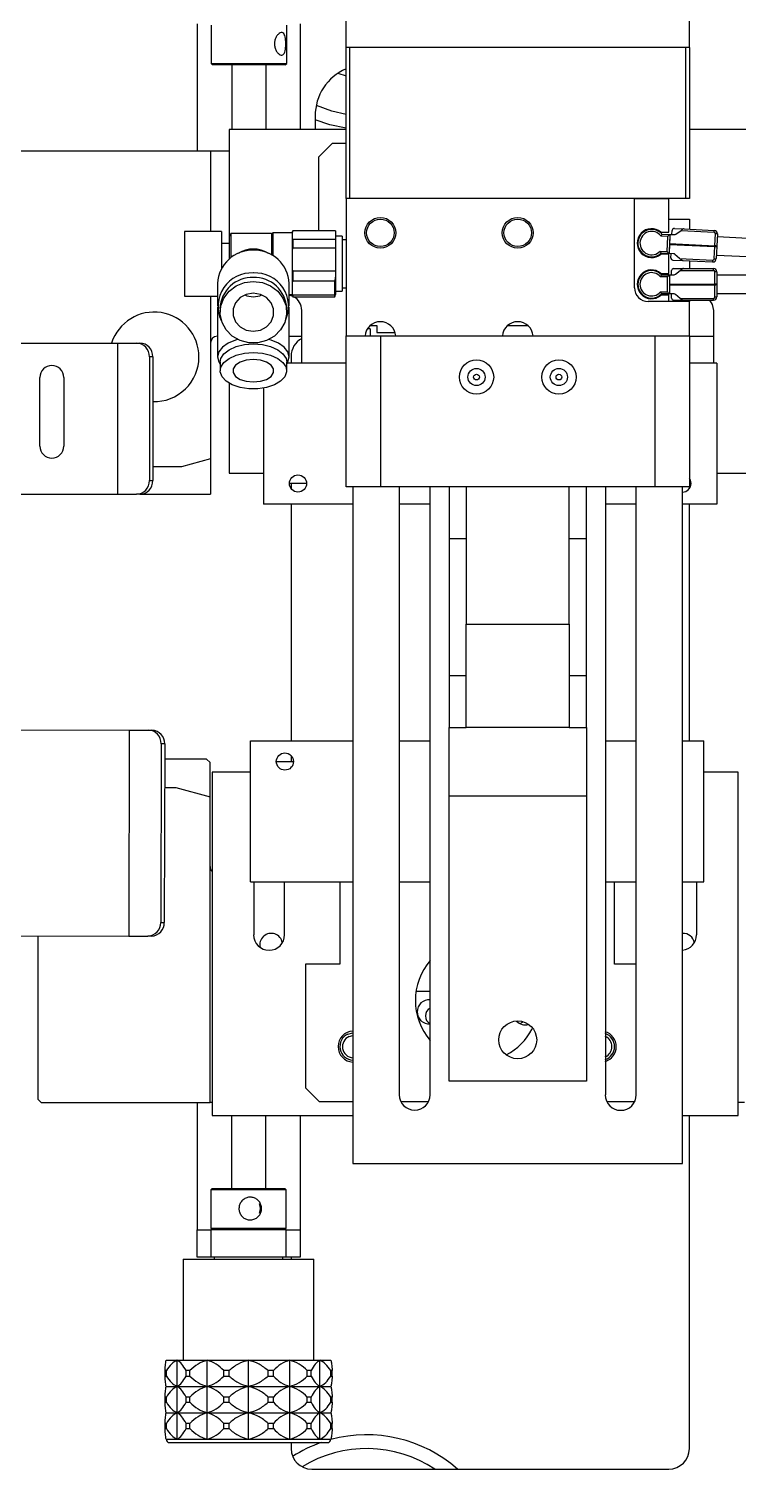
# Model space of a CAD drawing. Header units: millimetres. Extents: x 15 to 836, y 5 to 589.
# Drawn here: x 155.5 to 207.1, y 414.7 to 519.6 of the extents above; entities that cross this region are included whole.
import ezdxf

# ---------------------------------------------------------------- set-up
doc = ezdxf.new("R2010")
doc.units = ezdxf.units.MM

msp = doc.modelspace()

# ---------------------------------------------------------------- linework, layer by layer
at = {"color": 7, "linetype": 'Continuous', "lineweight": 25}
for p, q in [((178.56, 518.23), (178.56, 523.23)), ((203.56, 518.23), (203.56, 523.23)), ((167.74, 510.7), (167.74, 519.95)), ((168.74, 519.85), (168.74, 517.05)), ((174.24, 517.05), (174.24, 519.85)), ((175.24, 512.24), (175.24, 519.95)), ((178.56, 507.23), (178.56, 518.23)), ((203.56, 518.23), (178.56, 518.23)), ((178.81, 518.23), (178.81, 507.23)), ((203.31, 518.23), (178.81, 518.23)), ((203.31, 507.23), (203.31, 518.23)), ((203.56, 518.23), (203.56, 507.23)), ((168.74, 517.05), (168.84, 516.95)), ((168.74, 517.05), (170.19, 517.05)), ((170.23, 516.95), (168.84, 516.95)), ((170.19, 517.05), (174.24, 517.05)), ((174.14, 516.95), (170.23, 516.95)), ((170.24, 516.95), (170.24, 512.24)), ((172.74, 512.24), (172.74, 516.95)), ((174.14, 516.95), (174.24, 517.05)), ((177.97, 516.34), (178.56, 516.16)), ((176.31, 513.23), (176.31, 512.24)), ((170.06, 512.24), (170.06, 504.47)), ((178.56, 512.24), (170.06, 512.24)), ((208.36, 512.24), (203.56, 512.24)), ((102.64, 510.7), (168.69, 510.7)), ((168.69, 510.7), (168.69, 504.83)), ((168.69, 510.7), (170.06, 510.7)), ((177.56, 511.23), (176.56, 510.23)), ((178.56, 511.23), (177.56, 511.23)), ((176.56, 510.23), (176.56, 504.88)), ((178.56, 507.23), (178.56, 497.23)), ((199.56, 507.23), (178.56, 507.23)), ((199.56, 500.73), (199.56, 507.23)), ((199.56, 507.23), (202.06, 507.23)), ((203.31, 507.23), (199.56, 507.23)), ((202.06, 504.78), (202.06, 507.23)), ((203.56, 507.23), (203.31, 507.23)), ((202.06, 505.73), (203.56, 505.73)), ((203.56, 505.73), (203.56, 505)), ((169.49, 504.83), (166.81, 504.83)), ((166.81, 504.83), (166.81, 500.13)), ((169.49, 504.83), (169.49, 502.13)), ((170.18, 504.68), (170.04, 504.43)), ((170.04, 504.43), (170.04, 504.28)), ((173.14, 504.68), (170.18, 504.68)), ((170.18, 504.68), (170.18, 502.93)), ((173.24, 504.73), (173.14, 504.63)), ((173.14, 504.68), (173.14, 503.12)), ((174.64, 504.73), (173.24, 504.73)), ((173.24, 504.73), (173.24, 504.56)), ((173.24, 504.56), (173.24, 503.07)), ((174.68, 504.88), (174.64, 504.73)), ((174.64, 504.73), (174.64, 504.56)), ((174.64, 504.56), (174.64, 500.23)), ((174.66, 504.81), (174.68, 504.87)), ((174.66, 504.31), (174.66, 504.81)), ((177.79, 504.88), (174.68, 504.88)), ((174.68, 504.88), (174.68, 504.87)), ((177.79, 504.87), (174.68, 504.87)), ((177.79, 504.88), (177.79, 504.87)), ((177.79, 504.87), (177.79, 504.24)), ((178.29, 504.48), (177.79, 504.48)), ((178.29, 504.48), (178.29, 504.33)), ((201.49, 504.78), (202.06, 504.78)), ((201.99, 504.47), (201.49, 504.49)), ((201.56, 504.64), (202.14, 504.61)), ((201.94, 503.37), (201.99, 504.47)), ((202.14, 504.61), (202.08, 503.22)), ((202.14, 504.41), (202.09, 503.41)), ((202.14, 504.61), (202.48, 504.6)), ((202.14, 504.41), (202.14, 504.41)), ((202.29, 504.61), (202.31, 504.91)), ((202.47, 505.05), (203.18, 505.02)), ((202.57, 504.63), (202.95, 504.89)), ((202.95, 504.89), (205.36, 504.78)), ((203.18, 505.02), (205.36, 504.91)), ((205.41, 503.78), (205.45, 504.67)), ((205.6, 504.65), (205.56, 503.76)), ((207.84, 504.32), (205.59, 504.43)), ((170.04, 503.95), (169.49, 503.95)), ((170.04, 504.28), (170.04, 502.81)), ((174.68, 504.24), (174.66, 504.31)), ((174.66, 503.43), (174.68, 503.61)), ((174.66, 502.13), (174.66, 503.43)), ((174.68, 504.24), (174.68, 503.61)), ((177.79, 504.24), (174.68, 504.24)), ((177.79, 503.61), (174.68, 503.61)), ((177.79, 504.24), (177.79, 503.61)), ((177.79, 503.61), (177.79, 501.95)), ((178.29, 504.33), (178.29, 500.48)), ((178.56, 504.23), (178.29, 504.23)), ((201.43, 503.4), (201.94, 503.37)), ((202.09, 503.41), (202.09, 503.42)), ((205.36, 502.85), (205.41, 503.74)), ((205.56, 503.74), (205.52, 502.85)), ((202.08, 503.22), (201.49, 503.24)), ((202.06, 503.18), (201.49, 503.18)), ((202.06, 501.78), (202.06, 503.18)), ((202.41, 503.2), (202.08, 503.22)), ((202.21, 502.91), (202.23, 503.21)), ((202.36, 502.75), (203.07, 502.72)), ((202.85, 502.87), (202.5, 503.16)), ((202.85, 502.87), (205.26, 502.75)), ((203.07, 502.72), (205.25, 502.61)), ((203.56, 502.69), (203.56, 502.13)), ((207.77, 502.97), (205.53, 503.08)), ((174.68, 501.95), (174.66, 502.13)), ((174.66, 501.1), (174.68, 501.21)), ((174.68, 501.95), (174.68, 501.21)), ((177.79, 501.95), (174.68, 501.95)), ((177.75, 501.21), (174.68, 501.21)), ((177.75, 500.19), (177.75, 501.21)), ((177.79, 501.95), (177.79, 501.53)), ((177.79, 501.53), (177.79, 500.32)), ((201.96, 501.53), (201.46, 501.53)), ((201.49, 501.78), (202.06, 501.78)), ((201.53, 501.68), (202.11, 501.68)), ((201.96, 500.43), (201.96, 501.53)), ((202.11, 501.68), (202.11, 500.28)), ((202.11, 501.68), (202.45, 501.68)), ((202.12, 501.48), (202.11, 501.48)), ((202.12, 501.48), (202.12, 500.48)), ((202.26, 501.68), (202.26, 501.98)), ((202.41, 502.13), (203.13, 502.13)), ((202.54, 501.71), (202.9, 501.99)), ((202.9, 501.99), (205.31, 501.99)), ((203.13, 502.13), (205.31, 502.13)), ((205.31, 501.99), (205.31, 502.13)), ((205.41, 501), (205.41, 501.89)), ((205.56, 501.88), (205.56, 500.98)), ((207.81, 501.65), (205.56, 501.65)), ((169.21, 501.05), (169.21, 499.41)), ((174.41, 499.41), (174.41, 501.05)), ((174.41, 500.23), (174.64, 500.23)), ((174.64, 500.23), (174.68, 500.08)), ((174.66, 500.3), (174.66, 501.1)), ((174.68, 500.19), (174.66, 500.3)), ((174.68, 500.19), (174.68, 500.08)), ((177.75, 500.19), (174.68, 500.19)), ((177.75, 500.19), (177.79, 500.32)), ((177.75, 500.08), (177.79, 500.23)), ((177.75, 500.08), (177.75, 500.19)), ((177.79, 500.48), (178.29, 500.48)), ((177.79, 500.32), (177.79, 500.23)), ((178.29, 500.73), (178.56, 500.73)), ((199.98, 500.33), (200.03, 500.36)), ((201.39, 500.16), (201.43, 500.13)), ((201.46, 500.43), (201.96, 500.43)), ((202.06, 500.18), (201.49, 500.18)), ((202.11, 500.28), (201.53, 500.28)), ((202.06, 499.73), (202.06, 500.18)), ((202.12, 500.48), (202.11, 500.48)), ((202.45, 500.28), (202.11, 500.28)), ((202.26, 499.98), (202.26, 500.28)), ((202.9, 499.96), (202.54, 500.24)), ((205.41, 500.95), (205.41, 501)), ((205.41, 500.06), (205.41, 500.95)), ((205.56, 500.98), (205.56, 500.97)), ((205.56, 500.97), (205.56, 500.08)), ((207.81, 500.3), (205.56, 500.3)), ((166.81, 500.13), (169.21, 500.13)), ((168.69, 500.13), (168.69, 488.27)), ((169.21, 499.34), (169.21, 495.69)), ((169.39, 499.23), (169.39, 498.95)), ((174.24, 498.95), (174.24, 499.23)), ((174.41, 495.69), (174.41, 499.34)), ((174.68, 500.08), (177.75, 500.08)), ((203.56, 499.73), (200.56, 499.73)), ((202.41, 499.83), (203.13, 499.83)), ((202.9, 499.96), (205.31, 499.96)), ((203.13, 499.83), (205.31, 499.83)), ((203.56, 499.83), (203.56, 499.73)), ((203.56, 497.23), (203.56, 499.73)), ((205.31, 499.83), (205.31, 499.96)), ((175.34, 495.23), (175.34, 499.08)), ((205.34, 495.23), (205.34, 499.08)), ((169.19, 497.2), (169.21, 497.2)), ((174.41, 497.2), (175.34, 497.2)), ((178.56, 486.23), (178.56, 497.23)), ((178.56, 497.23), (181.06, 497.23)), ((180.31, 497.73), (180.1, 497.73)), ((180.31, 497.98), (180.81, 497.98)), ((180.31, 497.73), (180.31, 497.23)), ((180.81, 497.98), (180.81, 497.48)), ((180.81, 497.48), (182.02, 497.48)), ((181.06, 497.23), (181.06, 486.23)), ((181.06, 497.23), (201.06, 497.23)), ((182.02, 497.48), (182.14, 497.48)), ((190.31, 497.98), (191.82, 497.98)), ((201.06, 486.23), (201.06, 497.23)), ((201.06, 497.23), (203.56, 497.23)), ((203.56, 497.23), (203.56, 486.23)), ((203.56, 497.2), (205.34, 497.2)), ((135.51, 496.7), (161.91, 496.7)), ((161.91, 496.7), (161.91, 485.7)), ((161.91, 496.7), (163.3, 496.7)), ((163.3, 496.7), (163.55, 496.7)), ((164.24, 495.7), (164.24, 486.7)), ((164.49, 495.7), (164.24, 495.7)), ((164.49, 495.7), (164.49, 486.7)), ((169.39, 495.32), (169.39, 494.69)), ((174.24, 494.69), (174.24, 495.32)), ((178.56, 495.23), (174.27, 495.23)), ((174.56, 495.73), (174.56, 495.23)), ((205.56, 495.23), (203.56, 495.23)), ((205.56, 495.23), (205.56, 484.98)), ((156.26, 489.2), (156.26, 494.2)), ((158.01, 494.2), (158.01, 489.2)), ((170.06, 493.77), (170.06, 487.24)), ((172.56, 493.43), (172.56, 484.98)), ((166.57, 487.7), (164.49, 487.7)), ((168.69, 488.27), (166.57, 487.7)), ((168.69, 488.27), (168.69, 485.7)), ((164.24, 486.7), (164.49, 486.7)), ((170.06, 487.24), (172.56, 487.24)), ((205.56, 487.24), (208.36, 487.24)), ((135.51, 485.7), (161.91, 485.7)), ((161.91, 485.7), (163.3, 485.7)), ((163.55, 485.7), (163.3, 485.7)), ((163.55, 485.7), (168.69, 485.7)), ((175.06, 486.48), (174.44, 486.48)), ((174.56, 486.48), (174.56, 486.1)), ((175.69, 486.48), (175.06, 486.48)), ((181.06, 486.23), (178.56, 486.23)), ((179.06, 486.23), (179.06, 436.98)), ((201.06, 486.23), (181.06, 486.23)), ((182.44, 486.23), (182.44, 441.98)), ((184.69, 441.98), (184.69, 486.23)), ((186.06, 486.23), (186.06, 482.48)), ((187.31, 486.23), (187.31, 476.23)), ((194.81, 476.23), (194.81, 486.23)), ((196.06, 482.48), (196.06, 486.23)), ((197.44, 486.23), (197.44, 441.98)), ((199.69, 441.98), (199.69, 486.23)), ((203.56, 486.23), (201.06, 486.23)), ((203.06, 436.98), (203.06, 486.23)), ((203.69, 486.48), (203.56, 486.48)), ((203.56, 486.1), (203.56, 486.23)), ((179.06, 484.98), (172.56, 484.98)), ((174.56, 484.98), (174.56, 467.74)), ((184.69, 484.98), (182.44, 484.98)), ((199.69, 484.98), (197.44, 484.98)), ((205.56, 484.98), (203.06, 484.98)), ((203.56, 467.74), (203.56, 484.98)), ((186.06, 482.48), (187.31, 482.48)), ((186.06, 482.48), (186.06, 472.48)), ((194.81, 482.48), (196.06, 482.48)), ((196.06, 472.48), (196.06, 482.48)), ((187.31, 476.23), (194.81, 476.23)), ((187.31, 468.73), (187.31, 476.23)), ((194.81, 476.23), (194.81, 468.73)), ((187.31, 472.48), (186.06, 472.48)), ((186.06, 472.48), (186.06, 468.73)), ((196.06, 472.48), (194.81, 472.48)), ((196.06, 468.73), (196.06, 472.48)), ((186.06, 468.73), (187.31, 468.73)), ((186.06, 463.73), (186.06, 468.73)), ((194.81, 468.73), (187.31, 468.73)), ((194.81, 468.73), (196.06, 468.73)), ((196.06, 468.73), (196.06, 463.73)), ((136.38, 468.59), (162.78, 468.53)), ((162.78, 468.53), (162.75, 453.53)), ((162.78, 468.53), (164.16, 468.53)), ((164.16, 468.53), (164.42, 468.53)), ((171.61, 457.49), (171.61, 467.74)), ((171.61, 467.74), (179.06, 467.74)), ((182.44, 467.74), (184.69, 467.74)), ((197.44, 467.74), (199.69, 467.74)), ((203.06, 467.74), (204.61, 467.74)), ((204.61, 457.49), (204.61, 467.74)), ((165.1, 467.52), (165.07, 454.52)), ((165.36, 467.52), (165.1, 467.52)), ((165.36, 467.52), (165.33, 454.52)), ((174.56, 466.67), (174.56, 466.24)), ((168.41, 466.41), (165.35, 466.41)), ((168.41, 466.41), (168.66, 466.16)), ((168.66, 463.68), (168.66, 466.16)), ((173.49, 466.24), (174.11, 466.24)), ((174.11, 466.24), (174.74, 466.24)), ((168.81, 465.47), (168.81, 440.47)), ((171.61, 465.47), (168.81, 465.47)), ((207.11, 465.47), (204.61, 465.47)), ((207.11, 440.47), (207.11, 465.47)), ((165.35, 464.35), (166.16, 464.35)), ((166.16, 464.35), (168.66, 463.68)), ((168.66, 441.41), (168.66, 463.68)), ((196.06, 463.73), (186.06, 463.73)), ((186.06, 442.98), (186.06, 463.73)), ((196.06, 463.73), (196.06, 442.98)), ((171.61, 457.49), (179.06, 457.49)), ((171.84, 457.49), (171.84, 453.63)), ((174.09, 453.63), (174.09, 457.49)), ((178.11, 457.49), (178.11, 451.49)), ((182.44, 457.49), (184.69, 457.49)), ((197.44, 457.49), (199.69, 457.49)), ((198.11, 451.49), (198.11, 457.49)), ((203.06, 457.49), (204.61, 457.49)), ((204.09, 453.63), (204.09, 457.49)), ((165.07, 454.52), (165.33, 454.52)), ((152.66, 453.55), (162.75, 453.53)), ((156.11, 453.54), (156.11, 441.66)), ((162.75, 453.53), (164.13, 453.53)), ((164.39, 453.53), (164.13, 453.53)), ((178.11, 451.49), (175.61, 451.49)), ((175.61, 451.49), (175.61, 442.49)), ((199.69, 451.49), (198.11, 451.49)), ((184.69, 449.49), (183.66, 449.49)), ((178.7, 446.4), (179.06, 446.48)), ((178.78, 446.22), (179.06, 446.29)), ((196.06, 442.98), (186.06, 442.98)), ((156.11, 441.66), (156.36, 441.41)), ((175.61, 442.49), (176.61, 441.49)), ((176.61, 441.49), (179.06, 441.49)), ((182.55, 441.49), (184.58, 441.49)), ((197.55, 441.49), (199.58, 441.49)), ((156.36, 441.41), (168.66, 441.41)), ((167.71, 441.41), (167.71, 432.16)), ((168.81, 441.41), (168.66, 441.41)), ((168.81, 440.47), (179.06, 440.47)), ((170.21, 440.47), (170.21, 435.16)), ((172.71, 435.16), (172.71, 440.47)), ((175.21, 440.47), (175.21, 432.16)), ((203.06, 440.47), (207.11, 440.47)), ((203.56, 416.23), (203.56, 440.47)), ((207.56, 441.41), (207.11, 441.41)), ((179.06, 436.98), (203.06, 436.98)), ((168.81, 435.16), (168.71, 435.06)), ((168.81, 435.16), (174.11, 435.16)), ((174.21, 435.06), (174.11, 435.16)), ((168.71, 435.06), (168.71, 432.26)), ((168.72, 435.06), (168.71, 435.06)), ((174.21, 435.06), (168.72, 435.06)), ((174.21, 432.26), (174.21, 435.06)), ((167.71, 430.16), (167.71, 432.16)), ((167.71, 432.16), (168.71, 432.16)), ((168.71, 432.26), (168.81, 432.16)), ((168.71, 432.26), (174.21, 432.26)), ((168.71, 432.16), (168.71, 430.16)), ((170.58, 432.16), (168.71, 432.16)), ((172.34, 432.16), (170.58, 432.16)), ((174.21, 432.16), (172.34, 432.16)), ((174.11, 432.16), (174.21, 432.26)), ((174.21, 430.16), (174.21, 432.16)), ((174.21, 432.16), (175.21, 432.16)), ((175.21, 432.16), (175.21, 430.16)), ((166.71, 430.01), (166.71, 422.66)), ((166.71, 430.01), (171.46, 430.01)), ((168.71, 430.16), (167.71, 430.16)), ((174.21, 430.16), (168.71, 430.16)), ((168.96, 430.16), (168.96, 430.01)), ((171.46, 430.01), (176.21, 430.01)), ((173.96, 430.01), (173.96, 430.16)), ((175.21, 430.16), (174.21, 430.16)), ((174.56, 430.16), (174.56, 430.01)), ((176.21, 422.66), (176.21, 430.01)), ((165.46, 422.66), (166.27, 422.66)), ((166.27, 422.66), (168.46, 422.66)), ((166.27, 420.75), (166.27, 422.66)), ((168.46, 422.66), (171.46, 422.66)), ((168.46, 420.75), (168.46, 422.66)), ((171.46, 422.66), (174.46, 422.66)), ((171.46, 420.75), (171.46, 422.66)), ((174.46, 420.75), (174.46, 422.66)), ((174.46, 422.66), (176.66, 422.66)), ((176.66, 420.75), (176.66, 422.66)), ((176.66, 422.66), (177.46, 422.66)), ((165.48, 421.9), (165.38, 421.9)), ((165.38, 421.51), (165.38, 421.9)), ((165.48, 421.51), (165.48, 421.9)), ((167.19, 421.9), (166.91, 421.9)), ((166.91, 421.51), (166.91, 421.9)), ((167.19, 421.51), (167.19, 421.9)), ((169.66, 421.51), (169.66, 421.9)), ((170.04, 421.9), (169.66, 421.9)), ((170.04, 421.51), (170.04, 421.9)), ((173.27, 421.9), (172.89, 421.9)), ((172.89, 421.51), (172.89, 421.9)), ((173.27, 421.51), (173.27, 421.9)), ((175.74, 421.51), (175.74, 421.9)), ((176.02, 421.9), (175.74, 421.9)), ((176.02, 421.51), (176.02, 421.9)), ((177.45, 421.51), (177.45, 421.9)), ((177.55, 421.9), (177.45, 421.9)), ((177.55, 421.51), (177.55, 421.9)), ((165.38, 421.51), (165.48, 421.51)), ((165.46, 420.75), (166.27, 420.75)), ((166.27, 420.75), (168.46, 420.75)), ((166.27, 418.83), (166.27, 420.75)), ((166.91, 421.51), (167.19, 421.51)), ((168.46, 420.75), (171.46, 420.75)), ((168.46, 418.83), (168.46, 420.75)), ((169.66, 421.51), (170.04, 421.51)), ((171.46, 420.75), (174.46, 420.75)), ((171.46, 418.83), (171.46, 420.75)), ((172.89, 421.51), (173.27, 421.51)), ((174.46, 418.83), (174.46, 420.75)), ((174.46, 420.75), (176.66, 420.75)), ((175.74, 421.51), (176.02, 421.51)), ((176.66, 418.83), (176.66, 420.75)), ((176.66, 420.75), (177.46, 420.75)), ((177.45, 421.51), (177.55, 421.51)), ((165.48, 419.98), (165.38, 419.98)), ((165.38, 419.6), (165.38, 419.98)), ((165.38, 419.6), (165.48, 419.6)), ((165.48, 419.6), (165.48, 419.98)), ((167.19, 419.98), (166.91, 419.98)), ((166.91, 419.6), (166.91, 419.98)), ((166.91, 419.6), (167.19, 419.6)), ((167.19, 419.6), (167.19, 419.98)), ((169.66, 419.6), (169.66, 419.98)), ((170.04, 419.98), (169.66, 419.98)), ((169.66, 419.6), (170.04, 419.6)), ((170.04, 419.6), (170.04, 419.98)), ((173.27, 419.98), (172.89, 419.98)), ((172.89, 419.6), (172.89, 419.98)), ((172.89, 419.6), (173.27, 419.6)), ((173.27, 419.6), (173.27, 419.98)), ((175.74, 419.6), (175.74, 419.98)), ((176.02, 419.98), (175.74, 419.98)), ((175.74, 419.6), (176.02, 419.6)), ((176.02, 419.6), (176.02, 419.98)), ((177.45, 419.6), (177.45, 419.98)), ((177.55, 419.98), (177.45, 419.98)), ((177.45, 419.6), (177.55, 419.6)), ((177.55, 419.6), (177.55, 419.98)), ((165.46, 418.83), (166.27, 418.83)), ((166.27, 418.83), (168.46, 418.83)), ((166.27, 416.91), (166.27, 418.83)), ((168.46, 418.83), (171.46, 418.83)), ((168.46, 416.91), (168.46, 418.83)), ((171.46, 418.83), (174.46, 418.83)), ((171.46, 416.91), (171.46, 418.83)), ((174.46, 416.91), (174.46, 418.83)), ((174.46, 418.83), (176.66, 418.83)), ((176.66, 416.91), (176.66, 418.83)), ((176.66, 418.83), (177.46, 418.83)), ((165.48, 418.06), (165.38, 418.06)), ((165.38, 417.68), (165.38, 418.06)), ((165.38, 417.68), (165.48, 417.68)), ((165.48, 417.68), (165.48, 418.06)), ((167.19, 418.06), (166.91, 418.06)), ((166.91, 417.68), (166.91, 418.06)), ((166.91, 417.68), (167.19, 417.68)), ((167.19, 417.68), (167.19, 418.06)), ((169.66, 417.68), (169.66, 418.06)), ((170.04, 418.06), (169.66, 418.06)), ((169.66, 417.68), (170.04, 417.68)), ((170.04, 417.68), (170.04, 418.06)), ((173.27, 418.06), (172.89, 418.06)), ((172.89, 417.68), (172.89, 418.06)), ((172.89, 417.68), (173.27, 417.68)), ((173.27, 417.68), (173.27, 418.06)), ((175.74, 417.68), (175.74, 418.06)), ((176.02, 418.06), (175.74, 418.06)), ((175.74, 417.68), (176.02, 417.68)), ((176.02, 417.68), (176.02, 418.06)), ((177.55, 418.06), (177.45, 418.06)), ((177.45, 417.68), (177.45, 418.06)), ((177.45, 417.68), (177.55, 417.68)), ((177.55, 417.68), (177.55, 418.06)), ((165.46, 416.91), (166.27, 416.91)), ((165.71, 416.66), (171.46, 416.66)), ((166.27, 416.91), (168.46, 416.91)), ((168.46, 416.91), (171.46, 416.91)), ((171.46, 416.91), (174.46, 416.91)), ((171.46, 416.66), (177.21, 416.66)), ((174.46, 416.91), (176.66, 416.91)), ((174.56, 416.66), (174.56, 416.23)), ((176.66, 416.91), (177.46, 416.91)), ((176.06, 414.73), (202.06, 414.73))]:
    msp.add_line(p, q, dxfattribs=at)
at = {"color": 8, "linetype": 'Continuous', "lineweight": 25}
for p, q in [((202.12, 503.94), (205.41, 503.78)), ((202.12, 503.89), (205.41, 503.74)), ((202.12, 501), (205.41, 501)), ((202.12, 500.95), (205.41, 500.95))]:
    msp.add_line(p, q, dxfattribs=at)
at = {"color": 8, "linetype": 'Continuous', "lineweight": 25, "flags": 128}
msp.add_lwpolyline([(178.56, 513.35), (177.53, 513.59), (176.4, 514.01)], dxfattribs=at)
at = {"color": 7, "linetype": 'Continuous', "lineweight": 25, "flags": 128}
for points in [[(178.56, 512.34), (177.37, 512.6), (176.31, 512.96)], [(202.14, 504.61), (202.14, 504.61), (202.13, 504.6), (202.12, 504.59), (202.1, 504.57), (202.07, 504.55), (202.05, 504.53), (202.02, 504.5), (201.99, 504.47)], [(203.08, 504.99), (203.06, 504.97), (203.02, 504.94), (202.99, 504.92), (202.95, 504.89)], [(205.36, 504.78), (205.36, 504.8), (205.36, 504.83), (205.36, 504.85), (205.36, 504.87), (205.36, 504.89), (205.36, 504.9), (205.36, 504.91), (205.36, 504.91)], [(201.94, 503.37), (201.96, 503.34), (201.99, 503.31), (202.02, 503.29), (202.04, 503.26), (202.05, 503.24), (202.07, 503.23), (202.08, 503.22), (202.08, 503.22)], [(205.41, 503.74), (205.41, 503.74), (205.41, 503.75), (205.41, 503.75), (205.41, 503.76), (205.41, 503.76), (205.41, 503.77), (205.41, 503.78), (205.41, 503.78)], [(205.56, 503.76), (205.56, 503.76), (205.56, 503.76), (205.56, 503.75), (205.56, 503.75), (205.56, 503.75), (205.56, 503.75), (205.56, 503.75), (205.56, 503.74)], [(202.85, 502.87), (202.89, 502.83), (202.92, 502.8), (202.95, 502.78), (202.98, 502.75)], [(205.25, 502.61), (205.25, 502.62), (205.25, 502.63), (205.25, 502.64), (205.26, 502.65), (205.26, 502.67), (205.26, 502.7), (205.26, 502.72), (205.26, 502.75)], [(202.11, 501.68), (202.11, 501.67), (202.1, 501.66), (202.09, 501.65), (202.07, 501.63), (202.05, 501.61), (202.02, 501.58), (201.99, 501.56), (201.96, 501.53)], [(203.03, 502.09), (203.01, 502.07), (202.98, 502.05), (202.94, 502.02), (202.9, 501.99)], [(171.81, 501.19), (172.47, 501.11), (173.07, 500.87), (173.59, 500.48), (173.97, 499.98), (174.19, 499.41), (174.23, 498.8), (174.1, 498.2), (173.79, 497.66), (173.34, 497.21), (172.78, 496.89), (172.14, 496.73), (171.48, 496.73), (170.85, 496.89), (170.28, 497.21), (169.83, 497.66), (169.53, 498.2), (169.39, 498.8), (169.44, 499.41), (169.66, 499.98), (170.04, 500.48), (170.55, 500.87), (171.16, 501.11), (171.81, 501.19)], [(171.81, 500.34), (171.3, 500.25), (170.85, 500.01), (170.51, 499.64), (170.34, 499.19), (170.34, 498.71), (170.51, 498.26), (170.85, 497.89), (171.3, 497.65), (171.81, 497.56), (172.33, 497.65), (172.78, 497.89), (173.11, 498.26), (173.29, 498.71), (173.29, 499.19), (173.11, 499.64), (172.78, 500.01), (172.33, 500.25), (171.81, 500.34)], [(174.67, 500.11), (174.64, 500.12), (174.41, 500.19)], [(201.96, 500.43), (201.99, 500.4), (202.02, 500.37), (202.05, 500.34), (202.07, 500.32), (202.09, 500.3), (202.1, 500.29), (202.11, 500.28), (202.11, 500.28)], [(202.9, 499.96), (202.94, 499.93), (202.98, 499.9), (203.01, 499.88), (203.03, 499.86)], [(205.34, 499.08), (205.25, 499.52), (205.06, 499.83)], [(170.67, 496.97), (170.51, 496.92), (169.97, 496.7), (169.56, 496.4), (169.3, 496.06), (169.21, 495.69), (169.3, 495.33), (169.39, 495.18)], [(169.39, 495.32), (169.44, 495.59), (169.66, 495.93), (170.04, 496.22), (170.55, 496.45), (171.16, 496.59), (171.81, 496.64)], [(171.81, 496.01), (172.47, 495.97), (173.07, 495.82), (173.59, 495.59), (173.97, 495.3), (174.19, 494.96), (174.23, 494.6), (174.1, 494.24), (173.79, 493.92), (173.34, 493.66), (172.78, 493.47), (172.14, 493.38), (171.48, 493.38), (170.85, 493.47), (170.28, 493.66), (169.83, 493.92), (169.53, 494.24), (169.39, 494.6), (169.44, 494.96), (169.66, 495.3), (170.04, 495.59), (170.55, 495.82), (171.16, 495.97), (171.81, 496.01)], [(171.81, 496.64), (172.47, 496.59), (173.07, 496.45), (173.59, 496.22), (173.97, 495.93), (174.19, 495.59), (174.24, 495.32)], [(174.24, 495.18), (174.32, 495.33), (174.41, 495.69), (174.32, 496.06), (174.06, 496.4), (173.65, 496.7), (173.11, 496.92), (172.95, 496.97)], [(171.81, 495.51), (171.3, 495.46), (170.85, 495.32), (170.51, 495.1), (170.34, 494.83), (170.34, 494.55), (170.51, 494.28), (170.85, 494.06), (171.3, 493.92), (171.81, 493.87), (172.33, 493.92), (172.78, 494.06), (173.11, 494.28), (173.29, 494.55), (173.29, 494.83), (173.11, 495.1), (172.78, 495.32), (172.33, 495.46), (171.81, 495.51)], [(203.69, 486.48), (203.64, 486.72), (203.56, 486.85)], [(191.23, 447.16), (191.41, 447.28), (191.43, 447.3)]]:
    msp.add_lwpolyline(points, dxfattribs=at)
at = {"color": 7, "linetype": 'Continuous', "lineweight": 25}
for centre, radius in [((181.06, 504.73), 1.12), ((181.06, 504.73), 1), ((191.06, 504.73), 1.12), ((191.06, 504.73), 1), ((188.06, 494.23), 1.25), ((194.06, 494.23), 1.25), ((188.06, 494.23), 0.625), ((188.06, 494.23), 0.209), ((194.06, 494.23), 0.625), ((194.06, 494.23), 0.209), ((175.06, 486.48), 0.625), ((174.11, 466.24), 0.625), ((191.06, 445.98), 1.38)]:
    msp.add_circle(centre, radius, dxfattribs=at)
for centre, radius, start, end in [((180.06, 513.23), 3.75, 113.5782, 180), ((200.81, 503.98), 1.05, 49.6324, 310.3676), ((200.81, 503.98), 1, 41.7226, 312.8686), ((200.81, 503.98), 0.85, 37.6158, 316.9754), ((202.46, 504.9), 0.15, 87.2956, 177.2956), ((202.49, 504.75), 0.15, 267.2956, 305.3596), ((203.17, 504.87), 0.15, 87.2956, 125.3596), ((205.35, 504.66), 0.25, 357.2956, 87.2956), ((205.35, 504.68), 0.1, 357.2956, 87.2956), ((205.47, 504.23), 0.437, 72.3481, 92.1715), ((171.72, 500.95), 2.51, 87.8657, 177.6937), ((171.81, 501.45), 2.1, 58.236, 121.764), ((171.91, 500.95), 2.51, 2.3063, 92.1343), ((205.43, 503.34), 0.437, 72.3436, 92.1816), ((205.46, 504.17), 0.437, 262.407, 282.2549), ((202.36, 502.9), 0.15, 177.2956, 267.2956), ((202.41, 503.05), 0.15, 49.2316, 87.2956), ((203.08, 502.87), 0.15, 229.2316, 267.2956), ((205.27, 502.86), 0.25, 267.2956, 357.2956), ((205.27, 502.85), 0.1, 267.2956, 357.2956), ((205.42, 503.28), 0.438, 262.4235, 282.2384), ((171.66, 499.39), 2.42, 86.4082, 205.5419), ((171.72, 499.14), 2.34, 87.7691, 177.7905), ((171.96, 499.39), 2.42, 334.4582, 93.5917), ((171.9, 499.14), 2.34, 2.2095, 92.2309), ((200.81, 500.98), 1.05, 49.6324, 310.3676), ((200.81, 500.98), 1, 44.427, 315.573), ((200.81, 500.98), 0.85, 40.3202, 319.6798), ((202.41, 501.98), 0.15, 90, 180), ((202.45, 501.83), 0.15, 270, 308.064), ((203.13, 501.98), 0.15, 90, 128.064), ((205.31, 501.88), 0.25, 0, 90), ((205.31, 501.89), 0.1, 0, 90), ((205.45, 501.45), 0.437, 75.0463, 94.8823), ((171.81, 501.69), 1.61, 246.9799, 293.0201), ((200.56, 500.73), 1, 180, 270), ((202.45, 500.13), 0.15, 51.936, 90), ((205.45, 500.56), 0.437, 75.0538, 94.8805), ((205.45, 501.39), 0.437, 265.1177, 284.9537), ((174.21, 499.08), 1.13, 0, 61.7965), ((202.41, 499.98), 0.15, 180, 270), ((203.13, 499.98), 0.15, 231.936, 270), ((205.31, 500.08), 0.25, 270, 0), ((205.31, 500.06), 0.1, 270, 0), ((205.45, 500.5), 0.437, 265.1167, 284.949), ((164.59, 495.7), 3.26, 0, 162.1608), ((181.06, 497.14), 1.12, 4.2958, 175.7042), ((191.06, 497.14), 1.12, 4.2958, 175.7042), ((169.19, 496.7), 0.5, 90, 180), ((176.06, 495.73), 1.5, 118.9033, 180), ((163.27, 495.73), 0.971, 358.2745, 88.1644), ((163.52, 495.73), 0.971, 358.2745, 88.1644), ((157.14, 494.2), 0.875, 0, 180), ((164.59, 495.7), 3.26, 268.3323, 0), ((157.14, 489.2), 0.875, 180, 0), ((163.27, 486.67), 0.971, 271.8365, 1.725), ((163.52, 486.67), 0.971, 271.8365, 1.725), ((203.06, 486.48), 0.625, 270, 0), ((164.13, 467.56), 0.971, 358.1524, 88.0409), ((164.39, 467.55), 0.971, 358.1521, 88.0412), ((169.16, 458.6), 0.5, 180, 225.573), ((164.1, 454.5), 0.971, 271.7134, 1.6034), ((164.36, 454.5), 0.971, 271.7134, 1.6032), ((172.96, 453.63), 1.13, 180, 0), ((173.11, 452.91), 0.825, 9.4012, 194.3007), ((203.11, 452.91), 0.825, 9.4012, 93.4746), ((202.96, 453.63), 1.12, 275.0997, 0), ((188.11, 448.85), 4.5, 139.5622, 220.4378), ((184.61, 448.02), 0.875, 85.0829, 180), ((184.61, 448.02), 0.875, 180, 274.9171), ((184.96, 447.72), 0.625, 116.1039, 180), ((184.96, 447.72), 0.625, 180, 243.8961), ((188.11, 448.85), 4.5, 298.1184, 332.734), ((191.61, 447.95), 0.875, 223.0752, 285.7221), ((179.11, 445.49), 1.13, 92.5473, 267.4527), ((179.11, 445.49), 1, 114.2195, 267.134), ((179.11, 445.49), 0.81, 114.2195, 266.4632), ((197.11, 445.49), 1.13, 286.7914, 73.2086), ((197.11, 445.49), 1, 288.9656, 71.0344), ((197.11, 445.49), 0.81, 293.6399, 66.3601), ((183.56, 441.98), 1.12, 180, 0), ((198.56, 441.98), 1.13, 180, 0), ((171.51, 433.7), 0.826, 335.4047, 24.5953), ((165.71, 416.91), 0.25, 180, 270), ((180.06, 407.23), 10, 109.331, 122.5866), ((177.21, 416.91), 0.25, 270, 360), ((180.06, 407.23), 10, 48.5904, 105.0812), ((176.06, 416.23), 1.5, 180, 270), ((202.06, 416.23), 1.5, 270, 0)]:
    msp.add_arc(centre, radius, start, end, dxfattribs=at)
at = {"color": 8, "linetype": 'Continuous', "lineweight": 25}
msp.add_arc((180.06, 407.23), 9, 56.4427, 121.4941, dxfattribs=at)
at = {"color": 7, "linetype": 'Continuous', "lineweight": 25}
msp.add_ellipse((178.35, 502.48), major_axis=(0.52, 2.4), ratio=0.156714, start_param=2.011937, end_param=2.161877, dxfattribs=at)
for points, knots in [([(173.35, 518.48), (173.36, 518.58), (173.37, 518.76), (173.47, 519), (173.61, 519.19), (173.77, 519.3), (173.91, 519.32), (174.03, 519.25), (174.11, 519.1), (174.15, 518.88), (174.18, 518.61), (174.17, 518.33), (174.15, 518.08), (174.11, 517.86), (174.02, 517.71), (173.9, 517.65), (173.76, 517.68), (173.6, 517.79), (173.47, 517.98), (173.37, 518.22), (173.36, 518.4), (173.35, 518.48)], [0, 0, 0, 0, 0.052027, 0.103994, 0.157457, 0.212003, 0.264972, 0.316272, 0.368184, 0.422098, 0.476502, 0.528871, 0.579899, 0.632313, 0.686691, 0.740629, 0.792497, 0.843824, 0.896805, 0.951341, 1, 1, 1, 1]), ([(201.56, 504.64), (201.56, 504.64), (201.56, 504.64), (201.55, 504.61), (201.53, 504.58), (201.51, 504.54), (201.49, 504.51), (201.49, 504.5), (201.49, 504.49)], [0, 0, 0, 0, 0.192936, 0.385546, 0.584116, 0.797467, 0.991934, 1, 1, 1, 1]), ([(201.43, 503.4), (201.43, 503.4), (201.44, 503.38), (201.45, 503.35), (201.47, 503.31), (201.48, 503.27), (201.49, 503.25), (201.49, 503.24), (201.49, 503.24)], [0, 0, 0, 0, 0.008079, 0.202531, 0.41588, 0.61446, 0.80707, 1, 1, 1, 1]), ([(201.53, 501.68), (201.53, 501.67), (201.53, 501.67), (201.52, 501.65), (201.5, 501.61), (201.48, 501.57), (201.47, 501.54), (201.46, 501.53), (201.46, 501.53)], [0, 0, 0, 0, 0.192819, 0.385535, 0.584105, 0.797472, 0.991921, 1, 1, 1, 1]), ([(201.46, 500.43), (201.46, 500.43), (201.47, 500.41), (201.48, 500.38), (201.5, 500.34), (201.52, 500.3), (201.53, 500.28), (201.53, 500.28), (201.53, 500.28)], [0, 0, 0, 0, 0.008052, 0.202529, 0.415874, 0.614466, 0.807184, 1, 1, 1, 1]), ([(170.76, 433.7), (170.77, 433.79), (170.79, 433.97), (170.92, 434.21), (171.13, 434.4), (171.39, 434.52), (171.67, 434.54), (171.93, 434.47), (172.16, 434.32), (172.33, 434.1), (172.41, 433.83), (172.41, 433.55), (172.32, 433.29), (172.15, 433.08), (171.92, 432.93), (171.64, 432.86), (171.37, 432.89), (171.12, 433), (170.92, 433.19), (170.78, 433.44), (170.77, 433.62), (170.76, 433.7)], [0, 0, 0, 0, 0.052026, 0.103994, 0.157456, 0.212001, 0.264974, 0.316272, 0.368186, 0.422098, 0.476502, 0.528871, 0.5799, 0.632313, 0.68669, 0.740631, 0.792497, 0.843824, 0.896805, 0.95134, 1, 1, 1, 1]), ([(165.38, 421.9), (165.39, 422.07), (165.42, 422.42), (165.45, 422.58), (165.46, 422.66)], [0, 0, 0, 0, 0.501325, 1, 1, 1, 1]), ([(166.27, 422.66), (166.12, 422.58), (165.83, 422.42), (165.6, 422.07), (165.48, 421.9)], [0, 0, 0, 0, 0.499754, 1, 1, 1, 1]), ([(166.91, 421.9), (166.81, 422.07), (166.62, 422.42), (166.38, 422.58), (166.27, 422.66)], [0, 0, 0, 0, 0.501321, 1, 1, 1, 1]), ([(168.46, 422.66), (168.23, 422.58), (167.76, 422.42), (167.38, 422.07), (167.19, 421.9)], [0, 0, 0, 0, 0.499467, 1, 1, 1, 1]), ([(169.66, 421.9), (169.48, 422.07), (169.12, 422.42), (168.68, 422.58), (168.46, 422.66)], [0, 0, 0, 0, 0.501322, 1, 1, 1, 1]), ([(171.46, 422.66), (171.2, 422.58), (170.67, 422.42), (170.25, 422.07), (170.04, 421.9)], [0, 0, 0, 0, 0.499437, 1, 1, 1, 1]), ([(172.89, 421.9), (172.68, 422.07), (172.25, 422.42), (171.73, 422.58), (171.46, 422.66)], [0, 0, 0, 0, 0.501324, 1, 1, 1, 1]), ([(174.46, 422.66), (174.24, 422.58), (173.8, 422.42), (173.45, 422.07), (173.27, 421.9)], [0, 0, 0, 0, 0.499745, 1, 1, 1, 1]), ([(175.74, 421.9), (175.55, 422.07), (175.17, 422.42), (174.7, 422.58), (174.46, 422.66)], [0, 0, 0, 0, 0.501324, 1, 1, 1, 1]), ([(176.66, 422.66), (176.54, 422.58), (176.31, 422.42), (176.11, 422.07), (176.02, 421.9)], [0, 0, 0, 0, 0.499468, 1, 1, 1, 1]), ([(177.45, 421.9), (177.33, 422.07), (177.09, 422.42), (176.8, 422.58), (176.66, 422.66)], [0, 0, 0, 0, 0.501316, 1, 1, 1, 1]), ([(177.46, 422.66), (177.48, 422.58), (177.51, 422.42), (177.54, 422.07), (177.55, 421.9)], [0, 0, 0, 0, 0.499441, 1, 1, 1, 1]), ([(165.46, 420.75), (165.45, 420.83), (165.42, 420.98), (165.39, 421.34), (165.38, 421.51)], [0, 0, 0, 0, 0.499441, 1, 1, 1, 1]), ([(165.38, 419.98), (165.39, 420.16), (165.42, 420.51), (165.45, 420.67), (165.46, 420.75)], [0, 0, 0, 0, 0.501325, 1, 1, 1, 1]), ([(165.48, 421.51), (165.6, 421.34), (165.83, 420.98), (166.12, 420.83), (166.27, 420.75)], [0, 0, 0, 0, 0.5013154, 1, 1, 1, 1]), ([(166.27, 420.75), (166.12, 420.67), (165.83, 420.51), (165.6, 420.15), (165.48, 419.98)], [0, 0, 0, 0, 0.499754, 1, 1, 1, 1]), ([(166.27, 420.75), (166.38, 420.83), (166.62, 420.98), (166.81, 421.34), (166.91, 421.51)], [0, 0, 0, 0, 0.499468, 1, 1, 1, 1]), ([(166.91, 419.98), (166.81, 420.16), (166.62, 420.51), (166.38, 420.67), (166.27, 420.75)], [0, 0, 0, 0, 0.5013209, 1, 1, 1, 1]), ([(167.19, 421.51), (167.38, 421.34), (167.76, 420.98), (168.23, 420.83), (168.46, 420.75)], [0, 0, 0, 0, 0.501324, 1, 1, 1, 1]), ([(168.46, 420.75), (168.23, 420.67), (167.76, 420.51), (167.38, 420.15), (167.19, 419.98)], [0, 0, 0, 0, 0.4994668, 1, 1, 1, 1]), ([(168.46, 420.75), (168.68, 420.83), (169.12, 420.98), (169.48, 421.34), (169.66, 421.51)], [0, 0, 0, 0, 0.499746, 1, 1, 1, 1]), ([(169.66, 419.98), (169.48, 420.16), (169.12, 420.51), (168.68, 420.67), (168.46, 420.75)], [0, 0, 0, 0, 0.501322, 1, 1, 1, 1]), ([(170.04, 421.51), (170.25, 421.34), (170.67, 420.98), (171.2, 420.83), (171.46, 420.75)], [0, 0, 0, 0, 0.501323, 1, 1, 1, 1]), ([(171.46, 420.75), (171.2, 420.67), (170.67, 420.51), (170.25, 420.15), (170.04, 419.98)], [0, 0, 0, 0, 0.499437, 1, 1, 1, 1]), ([(171.46, 420.75), (171.73, 420.83), (172.25, 420.98), (172.68, 421.34), (172.89, 421.51)], [0, 0, 0, 0, 0.499436, 1, 1, 1, 1]), ([(172.89, 419.98), (172.68, 420.16), (172.25, 420.51), (171.73, 420.67), (171.46, 420.75)], [0, 0, 0, 0, 0.501324, 1, 1, 1, 1]), ([(173.27, 421.51), (173.45, 421.34), (173.8, 420.98), (174.24, 420.83), (174.46, 420.75)], [0, 0, 0, 0, 0.501322, 1, 1, 1, 1]), ([(174.46, 420.75), (174.24, 420.67), (173.8, 420.51), (173.45, 420.15), (173.27, 419.98)], [0, 0, 0, 0, 0.499745, 1, 1, 1, 1]), ([(174.46, 420.75), (174.7, 420.83), (175.17, 420.98), (175.55, 421.34), (175.74, 421.51)], [0, 0, 0, 0, 0.4994668, 1, 1, 1, 1]), ([(175.74, 419.98), (175.55, 420.16), (175.17, 420.51), (174.7, 420.67), (174.46, 420.75)], [0, 0, 0, 0, 0.501324, 1, 1, 1, 1]), ([(176.02, 421.51), (176.12, 421.34), (176.31, 420.98), (176.54, 420.83), (176.66, 420.75)], [0, 0, 0, 0, 0.501322, 1, 1, 1, 1]), ([(176.66, 420.75), (176.54, 420.67), (176.31, 420.51), (176.11, 420.15), (176.02, 419.98)], [0, 0, 0, 0, 0.499468, 1, 1, 1, 1]), ([(176.66, 420.75), (176.8, 420.83), (177.1, 420.98), (177.33, 421.34), (177.45, 421.51)], [0, 0, 0, 0, 0.499753, 1, 1, 1, 1]), ([(177.45, 419.98), (177.33, 420.16), (177.09, 420.51), (176.8, 420.67), (176.66, 420.75)], [0, 0, 0, 0, 0.5013154, 1, 1, 1, 1]), ([(177.55, 421.51), (177.54, 421.34), (177.51, 420.98), (177.48, 420.83), (177.46, 420.75)], [0, 0, 0, 0, 0.501325, 1, 1, 1, 1]), ([(177.46, 420.75), (177.48, 420.67), (177.51, 420.51), (177.54, 420.15), (177.55, 419.98)], [0, 0, 0, 0, 0.4994414, 1, 1, 1, 1]), ([(165.46, 418.83), (165.45, 418.91), (165.42, 419.07), (165.39, 419.42), (165.38, 419.6)], [0, 0, 0, 0, 0.499441, 1, 1, 1, 1]), ([(165.48, 419.6), (165.6, 419.42), (165.83, 419.07), (166.12, 418.91), (166.27, 418.83)], [0, 0, 0, 0, 0.501316, 1, 1, 1, 1]), ([(166.27, 418.83), (166.38, 418.91), (166.62, 419.07), (166.81, 419.42), (166.91, 419.6)], [0, 0, 0, 0, 0.499468, 1, 1, 1, 1]), ([(167.19, 419.6), (167.38, 419.42), (167.76, 419.07), (168.23, 418.91), (168.46, 418.83)], [0, 0, 0, 0, 0.501324, 1, 1, 1, 1]), ([(168.46, 418.83), (168.68, 418.91), (169.12, 419.07), (169.48, 419.42), (169.66, 419.6)], [0, 0, 0, 0, 0.499746, 1, 1, 1, 1]), ([(170.04, 419.6), (170.25, 419.42), (170.67, 419.07), (171.2, 418.91), (171.46, 418.83)], [0, 0, 0, 0, 0.501323, 1, 1, 1, 1]), ([(171.46, 418.83), (171.73, 418.91), (172.25, 419.07), (172.68, 419.42), (172.89, 419.6)], [0, 0, 0, 0, 0.499436, 1, 1, 1, 1]), ([(173.27, 419.6), (173.45, 419.42), (173.8, 419.07), (174.24, 418.91), (174.46, 418.83)], [0, 0, 0, 0, 0.501322, 1, 1, 1, 1]), ([(174.46, 418.83), (174.7, 418.91), (175.17, 419.07), (175.55, 419.42), (175.74, 419.6)], [0, 0, 0, 0, 0.4994668, 1, 1, 1, 1]), ([(176.02, 419.6), (176.12, 419.42), (176.31, 419.07), (176.54, 418.91), (176.66, 418.83)], [0, 0, 0, 0, 0.501322, 1, 1, 1, 1]), ([(176.66, 418.83), (176.8, 418.91), (177.1, 419.07), (177.33, 419.42), (177.45, 419.6)], [0, 0, 0, 0, 0.499753, 1, 1, 1, 1]), ([(177.55, 419.6), (177.54, 419.42), (177.51, 419.07), (177.48, 418.91), (177.46, 418.83)], [0, 0, 0, 0, 0.501325, 1, 1, 1, 1]), ([(165.38, 418.06), (165.39, 418.24), (165.42, 418.59), (165.45, 418.75), (165.46, 418.83)], [0, 0, 0, 0, 0.501325, 1, 1, 1, 1]), ([(166.27, 418.83), (166.12, 418.75), (165.83, 418.59), (165.6, 418.24), (165.48, 418.06)], [0, 0, 0, 0, 0.499754, 1, 1, 1, 1]), ([(166.91, 418.06), (166.81, 418.24), (166.62, 418.59), (166.38, 418.75), (166.27, 418.83)], [0, 0, 0, 0, 0.501321, 1, 1, 1, 1]), ([(168.46, 418.83), (168.23, 418.75), (167.76, 418.59), (167.38, 418.24), (167.19, 418.06)], [0, 0, 0, 0, 0.4994669, 1, 1, 1, 1]), ([(169.66, 418.06), (169.48, 418.24), (169.12, 418.59), (168.68, 418.75), (168.46, 418.83)], [0, 0, 0, 0, 0.501322, 1, 1, 1, 1]), ([(171.46, 418.83), (171.2, 418.75), (170.67, 418.59), (170.25, 418.24), (170.04, 418.06)], [0, 0, 0, 0, 0.499437, 1, 1, 1, 1]), ([(172.89, 418.06), (172.68, 418.24), (172.25, 418.59), (171.73, 418.75), (171.46, 418.83)], [0, 0, 0, 0, 0.501324, 1, 1, 1, 1]), ([(174.46, 418.83), (174.24, 418.75), (173.8, 418.59), (173.45, 418.24), (173.27, 418.06)], [0, 0, 0, 0, 0.499745, 1, 1, 1, 1]), ([(175.74, 418.06), (175.55, 418.24), (175.17, 418.59), (174.7, 418.75), (174.46, 418.83)], [0, 0, 0, 0, 0.501324, 1, 1, 1, 1]), ([(176.66, 418.83), (176.54, 418.75), (176.31, 418.59), (176.11, 418.24), (176.02, 418.06)], [0, 0, 0, 0, 0.499468, 1, 1, 1, 1]), ([(177.45, 418.06), (177.33, 418.24), (177.09, 418.59), (176.8, 418.75), (176.66, 418.83)], [0, 0, 0, 0, 0.5013154, 1, 1, 1, 1]), ([(177.46, 418.83), (177.48, 418.75), (177.51, 418.59), (177.54, 418.24), (177.55, 418.06)], [0, 0, 0, 0, 0.4994414, 1, 1, 1, 1]), ([(165.46, 416.91), (165.45, 416.99), (165.42, 417.15), (165.39, 417.5), (165.38, 417.68)], [0, 0, 0, 0, 0.499441, 1, 1, 1, 1]), ([(165.48, 417.68), (165.6, 417.5), (165.83, 417.15), (166.12, 416.99), (166.27, 416.91)], [0, 0, 0, 0, 0.501316, 1, 1, 1, 1]), ([(166.27, 416.91), (166.38, 416.99), (166.62, 417.15), (166.81, 417.5), (166.91, 417.68)], [0, 0, 0, 0, 0.499468, 1, 1, 1, 1]), ([(167.19, 417.68), (167.38, 417.5), (167.76, 417.15), (168.23, 416.99), (168.46, 416.91)], [0, 0, 0, 0, 0.501324, 1, 1, 1, 1]), ([(168.46, 416.91), (168.68, 416.99), (169.12, 417.15), (169.48, 417.5), (169.66, 417.68)], [0, 0, 0, 0, 0.4997464, 1, 1, 1, 1]), ([(170.04, 417.68), (170.25, 417.5), (170.67, 417.15), (171.2, 416.99), (171.46, 416.91)], [0, 0, 0, 0, 0.501323, 1, 1, 1, 1]), ([(171.46, 416.91), (171.73, 416.99), (172.25, 417.15), (172.68, 417.5), (172.89, 417.68)], [0, 0, 0, 0, 0.499436, 1, 1, 1, 1]), ([(173.27, 417.68), (173.45, 417.5), (173.8, 417.15), (174.24, 416.99), (174.46, 416.91)], [0, 0, 0, 0, 0.501322, 1, 1, 1, 1]), ([(174.46, 416.91), (174.7, 416.99), (175.17, 417.15), (175.55, 417.5), (175.74, 417.68)], [0, 0, 0, 0, 0.499467, 1, 1, 1, 1]), ([(176.02, 417.68), (176.12, 417.5), (176.31, 417.15), (176.54, 416.99), (176.66, 416.91)], [0, 0, 0, 0, 0.501322, 1, 1, 1, 1]), ([(176.66, 416.91), (176.8, 416.99), (177.1, 417.15), (177.33, 417.5), (177.45, 417.68)], [0, 0, 0, 0, 0.499753, 1, 1, 1, 1]), ([(177.55, 417.68), (177.54, 417.5), (177.51, 417.15), (177.48, 416.99), (177.46, 416.91)], [0, 0, 0, 0, 0.501325, 1, 1, 1, 1])]:
    msp.add_open_spline(points, degree=3, knots=knots, dxfattribs=at)

doc.saveas('drawing.dxf')
